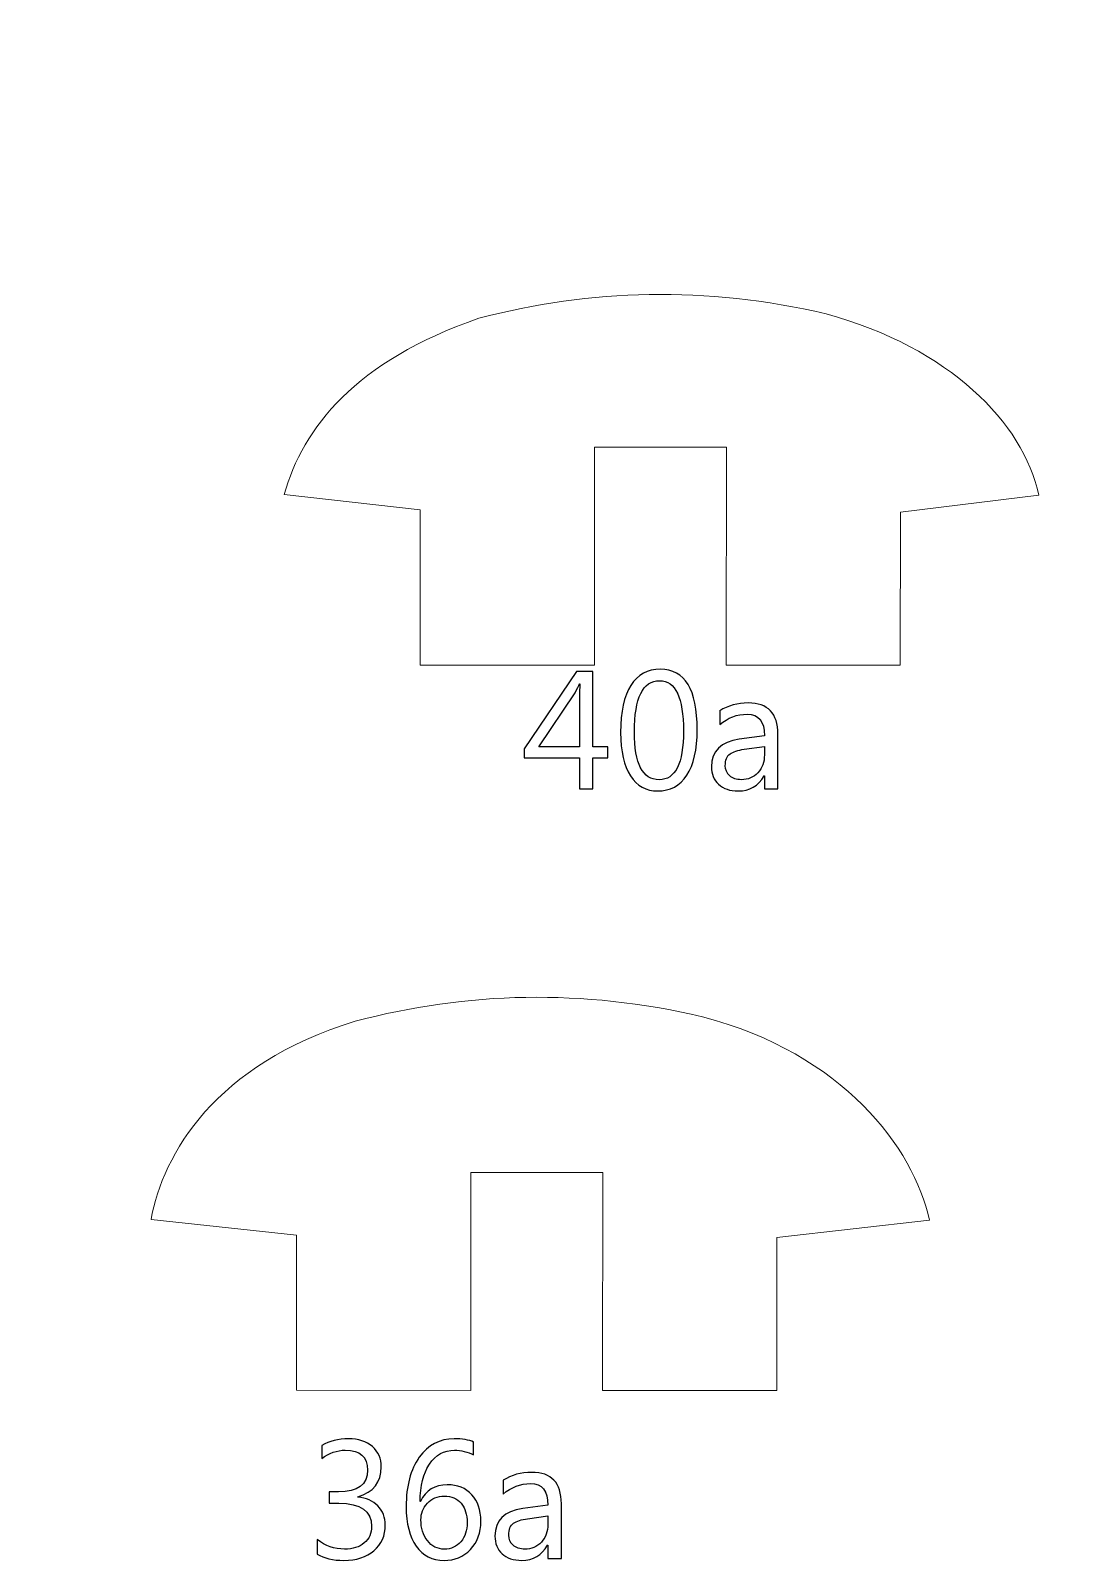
# Model space of a CAD drawing. Header units: centimetres. Extents: x -19.4 to 19.9, y -26.5 to 22.7.
# Drawn here: x -13.95 to -11.303, y -16.927 to -13.073 of the extents above; entities that cross this region are included whole.
import ezdxf

# ---------------------------------------------------------------- set-up
doc = ezdxf.new("R2010")
doc.units = ezdxf.units.CM
doc.header["$MEASUREMENT"] = 0
doc.layers.add('Camada 1', color=7, linetype='Continuous')

msp = doc.modelspace()

# ---------------------------------------------------------------- linework, layer by layer
at = {"layer": 'Camada 1', "color": 7, "lineweight": 9}
for points, knots in [([(-6.76683, -11.38278), (-6.74871, -11.4697), (-6.72295, -11.52728), (-6.67687, -11.64164), (-6.67687, -11.64164), (-6.57445, -11.94024), (-6.51593, -12.1125), (-6.83295, -12.22936), (-6.83295, -12.22936), (-6.99585, -12.2767), (-7.13297, -12.32834), (-7.24879, -12.38358), (-7.24879, -12.38358), (-7.82757, -12.62274), (-7.85527, -13.48484), (-7.63347, -14.06444), (-7.63347, -14.06444), (-7.47421, -14.32374), (-7.70117, -14.63668), (-7.91789, -14.5641), (-7.91789, -14.5641), (-7.91789, -14.5641), (-10.08633, -13.84716), (-10.08633, -13.84716), (-10.08633, -13.84716), (-10.02393, -13.61204), (-9.96019, -13.38448), (-9.87633, -13.1494), (-9.87633, -13.1494), (-9.87633, -13.1494), (-9.33239, -13.37182), (-9.33239, -13.37182), (-9.33239, -13.37182), (-9.33239, -13.37182), (-9.22481, -13.0654), (-9.22481, -13.0654), (-9.22481, -13.0654), (-9.22481, -13.0654), (-9.76633, -12.83164), (-9.76633, -12.83164), (-9.76633, -12.83164), (-9.64873, -12.57712), (-9.54787, -12.33492), (-9.41765, -12.09314), (-9.41765, -12.09314), (-9.41765, -12.09314), (-8.85809, -12.40204), (-8.85809, -12.40204), (-8.85809, -12.40204), (-8.85809, -12.40204), (-8.69055, -12.12446), (-8.69055, -12.12446), (-8.69055, -12.12446), (-8.69055, -12.12446), (-9.24659, -11.80396), (-9.24659, -11.80396), (-9.24659, -11.80396), (-9.11901, -11.58828), (-8.99819, -11.4043), (-8.86359, -11.20852), (-8.86359, -11.20852), (-8.86359, -11.20852), (-8.34777, -11.54894), (-8.34777, -11.54894), (-8.34777, -11.54894), (-8.34777, -11.54894), (-8.17145, -11.28124), (-8.17145, -11.28124), (-8.17145, -11.28124), (-8.17145, -11.28124), (-8.65591, -10.9527), (-8.65591, -10.9527), (-8.65591, -10.9527), (-8.51197, -10.75264), (-8.37829, -10.5387), (-8.24583, -10.334), (-8.24583, -10.334), (-8.24583, -10.334), (-7.71707, -10.65832), (-7.71707, -10.65832), (-7.71707, -10.65832), (-7.71707, -10.65832), (-7.57381, -10.37686), (-7.57381, -10.37686), (-7.57381, -10.37686), (-7.57381, -10.37686), (-8.09615, -10.03456), (-8.09615, -10.03456), (-8.09615, -10.03456), (-7.59241, -9.0435), (-8.27941, -8.2905), (-9.04069, -8.12904), (-9.04069, -8.12904), (-10.66691, -7.8021), (-12.06541, -7.94906), (-13.56203, -8.7614), (-13.56203, -8.7614), (-14.57819, -9.28674), (-15.58061, -9.91446), (-16.57491, -10.54602), (-16.57491, -10.54602), (-17.18455, -10.87594), (-17.60471, -11.19962), (-18.30145, -11.43736), (-18.30145, -11.43736), (-18.51791, -11.50392), (-18.64075, -11.5434), (-18.72211, -11.50068), (-18.72211, -11.50068), (-19.04599, -10.97724), (-19.24217, -10.20448), (-19.20103, -8.4666), (-19.20103, -8.4666), (-19.09115, -6.9704), (-18.98011, -6.23318), (-18.64917, -5.71282), (-18.64917, -5.71282), (-18.12843, -5.41954), (-16.42983, -5.4732), (-14.17279, -5.69644), (-14.17279, -5.69644), (-12.59713, -5.8132), (-10.94901, -6.11576), (-9.20945, -6.08744), (-9.20945, -6.08744), (-8.42445, -6.06216), (-7.82795, -5.0482), (-7.06097, -3.88938), (-7.06097, -3.88938), (-6.64491, -3.95778), (-6.30525, -3.89046), (-6.08249, -3.7006), (-6.08249, -3.7006), (-5.86699, -3.49026), (-5.74617, -3.24138), (-5.75059, -2.94712), (-5.75059, -2.94712), (-5.75149, -2.86314), (-5.69279, -2.8323), (-5.59957, -2.86608), (-5.59957, -2.86608), (-4.47221, -3.0973), (-3.40305, -3.22804), (-2.41895, -3.22062), (-2.41895, -3.22062), (-2.41895, -3.22062), (-1.77003, -3.23234), (-1.77003, -3.23234), (-1.77003, -3.23234), (-0.87447, -3.24906), (-0.32399, -3.41642), (-0.18121, -3.97342), (-0.18121, -3.97342), (-0.14813, -4.13554), (-0.15543, -5.22904), (-0.15387, -5.43948), (-0.15387, -5.43948), (-0.15387, -5.43948), (-0.15743, -7.64222), (-0.15743, -7.64222), (-0.15743, -7.64222), (-0.15743, -7.64222), (-2.20267, -7.645), (-2.20267, -7.645), (-2.20267, -7.645), (-2.20267, -7.645), (-2.19953, -7.97034), (-2.19953, -7.97034), (-2.19953, -7.97034), (-2.19953, -7.97034), (-0.15701, -7.97596), (-0.15701, -7.97596), (-0.15701, -7.97596), (-0.15701, -7.97596), (-0.16645, -10.71776), (-0.16645, -10.71776), (-0.16645, -10.71776), (-0.16645, -10.71776), (-0.75615, -10.77694), (-0.75615, -10.77694), (-0.75615, -10.77694), (-0.75615, -10.77694), (-1.04291, -9.16998), (-1.04291, -9.16998), (-1.04291, -9.16998), (-1.04291, -9.16998), (-2.87295, -9.44022), (-2.87295, -9.44022), (-2.87295, -9.44022), (-2.87295, -9.44022), (-2.57195, -10.98864), (-2.57195, -10.98864), (-2.57195, -10.98864), (-2.57195, -10.98864), (-3.53409, -11.08754), (-3.53409, -11.08754), (-3.53409, -11.08754), (-3.53855, -10.7036), (-3.58297, -10.33826), (-3.67875, -10.00016), (-3.67875, -10.00016), (-3.80783, -9.55308), (-3.96665, -9.2158), (-4.20319, -9.13908), (-4.20319, -9.13908), (-4.20319, -9.13908), (-6.13297, -9.13932), (-6.13297, -9.13932), (-6.13297, -9.13932), (-6.27051, -9.14652), (-6.33229, -9.3669), (-6.28679, -9.711), (-6.28679, -9.711), (-6.25047, -10.08376), (-5.99101, -10.392), (-5.85165, -10.7826), (-5.85165, -10.7826), (-5.75939, -11.04118), (-5.78273, -11.09112), (-5.98721, -11.08974), (-5.98721, -11.08974), (-5.98721, -11.08974), (-6.62533, -11.08666), (-6.62533, -11.08666), (-6.62533, -11.08666), (-6.71087, -11.11392), (-6.78947, -11.22472), (-6.76683, -11.38278)], [0, 0, 0, 0, 0.0172414, 0.0172414, 0.0172414, 0.0172414, 0.0344828, 0.0344828, 0.0344828, 0.0344828, 0.0517241, 0.0517241, 0.0517241, 0.0517241, 0.0689655, 0.0689655, 0.0689655, 0.0689655, 0.0862069, 0.0862069, 0.0862069, 0.0862069, 0.1034483, 0.1034483, 0.1034483, 0.1034483, 0.1206897, 0.1206897, 0.1206897, 0.1206897, 0.137931, 0.137931, 0.137931, 0.137931, 0.1551724, 0.1551724, 0.1551724, 0.1551724, 0.1724138, 0.1724138, 0.1724138, 0.1724138, 0.1896552, 0.1896552, 0.1896552, 0.1896552, 0.2068966, 0.2068966, 0.2068966, 0.2068966, 0.2241379, 0.2241379, 0.2241379, 0.2241379, 0.2413793, 0.2413793, 0.2413793, 0.2413793, 0.2586207, 0.2586207, 0.2586207, 0.2586207, 0.2758621, 0.2758621, 0.2758621, 0.2758621, 0.2931034, 0.2931034, 0.2931034, 0.2931035, 0.3103448, 0.3103448, 0.3103448, 0.3103448, 0.3275862, 0.3275862, 0.3275862, 0.3275862, 0.3448276, 0.3448276, 0.3448276, 0.3448276, 0.362069, 0.362069, 0.362069, 0.362069, 0.3793103, 0.3793103, 0.3793103, 0.3793104, 0.3965517, 0.3965517, 0.3965517, 0.3965517, 0.4137931, 0.4137931, 0.4137931, 0.4137931, 0.4310345, 0.4310345, 0.4310345, 0.4310345, 0.4482759, 0.4482759, 0.4482759, 0.4482759, 0.4655172, 0.4655172, 0.4655172, 0.4655173, 0.4827586, 0.4827586, 0.4827586, 0.4827586, 0.5, 0.5, 0.5, 0.5, 0.5172414, 0.5172414, 0.5172414, 0.5172414, 0.5344828, 0.5344828, 0.5344828, 0.5344828, 0.5517241, 0.5517241, 0.5517241, 0.5517241, 0.5689655, 0.5689655, 0.5689655, 0.5689655, 0.5862069, 0.5862069, 0.5862069, 0.5862069, 0.6034483, 0.6034483, 0.6034483, 0.6034483, 0.6206897, 0.6206897, 0.6206897, 0.6206897, 0.637931, 0.637931, 0.637931, 0.637931, 0.6551724, 0.6551724, 0.6551724, 0.6551724, 0.6724138, 0.6724138, 0.6724138, 0.6724138, 0.6896552, 0.6896552, 0.6896552, 0.6896552, 0.7068966, 0.7068966, 0.7068966, 0.7068966, 0.7241379, 0.7241379, 0.7241379, 0.7241379, 0.7413793, 0.7413793, 0.7413793, 0.7413793, 0.7586207, 0.7586207, 0.7586207, 0.7586207, 0.7758621, 0.7758621, 0.7758621, 0.7758621, 0.7931034, 0.7931034, 0.7931034, 0.7931035, 0.8103448, 0.8103448, 0.8103448, 0.8103448, 0.8275862, 0.8275862, 0.8275862, 0.8275862, 0.8448276, 0.8448276, 0.8448276, 0.8448276, 0.862069, 0.862069, 0.862069, 0.862069, 0.8793103, 0.8793103, 0.8793103, 0.8793104, 0.8965517, 0.8965517, 0.8965517, 0.8965517, 0.9137931, 0.9137931, 0.9137931, 0.9137931, 0.9310345, 0.9310345, 0.9310345, 0.9310345, 0.9482759, 0.9482759, 0.9482759, 0.9482759, 0.9655172, 0.9655172, 0.9655172, 0.9655173, 1, 1, 1, 1]), ([(-12.52815, -14.1226), (-12.52815, -14.1226), (-12.19573, -14.1226), (-12.19573, -14.1226), (-12.19573, -14.1226), (-12.19573, -14.1226), (-12.19595, -14.67202), (-12.19595, -14.67202), (-12.19595, -14.67202), (-12.19595, -14.67202), (-11.75723, -14.6719), (-11.75723, -14.6719), (-11.75723, -14.6719), (-11.75723, -14.6719), (-11.75693, -14.28649), (-11.75693, -14.28649), (-11.75693, -14.28649), (-11.75693, -14.28649), (-11.40775, -14.24297), (-11.40775, -14.24297), (-11.40775, -14.24297), (-11.44835, -14.0603), (-11.63204, -13.87248), (-11.94439, -13.78647), (-11.94439, -13.78647), (-12.24786, -13.71562), (-12.53718, -13.72339), (-12.8196, -13.79782), (-12.8196, -13.79782), (-13.13062, -13.90467), (-13.26322, -14.07414), (-13.31019, -14.24145), (-13.31019, -14.24145), (-13.31019, -14.24145), (-12.96769, -14.28059), (-12.96769, -14.28059), (-12.96769, -14.28059), (-12.96769, -14.28059), (-12.96763, -14.67124), (-12.96763, -14.67124), (-12.96763, -14.67124), (-12.96763, -14.67124), (-12.52811, -14.67198), (-12.52811, -14.67198), (-12.52811, -14.67198), (-12.52811, -14.67198), (-12.52815, -14.1226), (-12.52815, -14.1226)], [0, 0, 0, 0, 0.0769231, 0.0769231, 0.0769231, 0.0769231, 0.1538462, 0.1538462, 0.1538462, 0.1538462, 0.2307692, 0.2307692, 0.2307692, 0.2307692, 0.3076923, 0.3076923, 0.3076923, 0.3076923, 0.3846154, 0.3846154, 0.3846154, 0.3846154, 0.4615385, 0.4615385, 0.4615385, 0.4615385, 0.5384615, 0.5384615, 0.5384615, 0.5384615, 0.6153846, 0.6153846, 0.6153846, 0.6153846, 0.6923077, 0.6923077, 0.6923077, 0.6923077, 0.7692308, 0.7692308, 0.7692308, 0.7692308, 0.8461538, 0.8461538, 0.8461538, 0.8461539, 1, 1, 1, 1]), ([(-12.83983, -15.94948), (-12.83983, -15.94948), (-12.50739, -15.94948), (-12.50739, -15.94948), (-12.50739, -15.94948), (-12.50739, -15.94948), (-12.50761, -16.4989), (-12.50761, -16.4989), (-12.50761, -16.4989), (-12.50761, -16.4989), (-12.06889, -16.49878), (-12.06889, -16.49878), (-12.06889, -16.49878), (-12.06889, -16.49878), (-12.06859, -16.11337), (-12.06859, -16.11337), (-12.06859, -16.11337), (-12.06859, -16.11337), (-11.68379, -16.06985), (-11.68379, -16.06985), (-11.68379, -16.06985), (-11.72439, -15.88718), (-11.90056, -15.65087), (-12.25607, -15.55735), (-12.25607, -15.55735), (-12.55954, -15.48649), (-12.84886, -15.49427), (-13.13128, -15.5687), (-13.13128, -15.5687), (-13.48535, -15.67744), (-13.61569, -15.90289), (-13.6458, -16.06833), (-13.6458, -16.06833), (-13.6458, -16.06833), (-13.27937, -16.10747), (-13.27937, -16.10747), (-13.27937, -16.10747), (-13.27937, -16.10747), (-13.27931, -16.49812), (-13.27931, -16.49812), (-13.27931, -16.49812), (-13.27931, -16.49812), (-12.83979, -16.49886), (-12.83979, -16.49886), (-12.83979, -16.49886), (-12.83979, -16.49886), (-12.83983, -15.94948), (-12.83983, -15.94948)], [0, 0, 0, 0, 0.0769231, 0.0769231, 0.0769231, 0.0769231, 0.1538462, 0.1538462, 0.1538462, 0.1538462, 0.2307692, 0.2307692, 0.2307692, 0.2307692, 0.3076923, 0.3076923, 0.3076923, 0.3076923, 0.3846154, 0.3846154, 0.3846154, 0.3846154, 0.4615385, 0.4615385, 0.4615385, 0.4615385, 0.5384615, 0.5384615, 0.5384615, 0.5384615, 0.6153846, 0.6153846, 0.6153846, 0.6153846, 0.6923077, 0.6923077, 0.6923077, 0.6923077, 0.7692308, 0.7692308, 0.7692308, 0.7692308, 0.8461538, 0.8461538, 0.8461538, 0.8461539, 1, 1, 1, 1])]:
    msp.add_open_spline(points, degree=3, knots=knots, dxfattribs=at)
at = {"layer": 'Camada 1', "color": 7}
for points, knots in [([(-12.36875, -14.9886), (-12.3981, -14.9886), (-12.42104, -14.97597), (-12.43747, -14.95078), (-12.43747, -14.95078), (-12.45391, -14.92552), (-12.46217, -14.88904), (-12.46217, -14.84135), (-12.46217, -14.84135), (-12.46217, -14.78892), (-12.45356, -14.74934), (-12.43642, -14.72246), (-12.43642, -14.72246), (-12.41927, -14.69558), (-12.39451, -14.6821), (-12.36212, -14.6821), (-12.36212, -14.6821), (-12.3001, -14.6821), (-12.26913, -14.73276), (-12.26913, -14.83408), (-12.26913, -14.83408), (-12.26913, -14.88432), (-12.27788, -14.92256), (-12.29537, -14.94902), (-12.29537, -14.94902), (-12.31287, -14.97541), (-12.33735, -14.9886), (-12.36875, -14.9886)], [0, 0, 0, 0, 0.125, 0.125, 0.125, 0.125, 0.25, 0.25, 0.25, 0.25, 0.375, 0.375, 0.375, 0.375, 0.5, 0.5, 0.5, 0.5, 0.625, 0.625, 0.625, 0.625, 0.75, 0.75, 0.75, 0.75, 1, 1, 1, 1]), ([(-12.49434, -14.90478), (-12.49434, -14.90478), (-12.53244, -14.90478), (-12.53244, -14.90478), (-12.53244, -14.90478), (-12.53244, -14.90478), (-12.53244, -14.98352), (-12.53244, -14.98352), (-12.53244, -14.98352), (-12.53244, -14.98352), (-12.56589, -14.98352), (-12.56589, -14.98352), (-12.56589, -14.98352), (-12.56589, -14.98352), (-12.56589, -14.90478), (-12.56589, -14.90478), (-12.56589, -14.90478), (-12.56589, -14.90478), (-12.70517, -14.90478), (-12.70517, -14.90478), (-12.70517, -14.90478), (-12.70517, -14.90478), (-12.70517, -14.88262), (-12.70517, -14.88262), (-12.70517, -14.88262), (-12.70517, -14.88262), (-12.5733, -14.68718), (-12.5733, -14.68718), (-12.5733, -14.68718), (-12.5733, -14.68718), (-12.53244, -14.68718), (-12.53244, -14.68718), (-12.53244, -14.68718), (-12.53244, -14.68718), (-12.53244, -14.87726), (-12.53244, -14.87726), (-12.53244, -14.87726), (-12.53244, -14.87726), (-12.49434, -14.87726), (-12.49434, -14.87726), (-12.49434, -14.87726), (-12.49434, -14.87726), (-12.49434, -14.90478), (-12.49434, -14.90478)], [0, 0, 0, 0, 0.0833333, 0.0833333, 0.0833333, 0.0833333, 0.1666667, 0.1666667, 0.1666667, 0.1666667, 0.25, 0.25, 0.25, 0.25, 0.3333333, 0.3333333, 0.3333333, 0.3333333, 0.4166667, 0.4166667, 0.4166667, 0.4166667, 0.5, 0.5, 0.5, 0.5, 0.5833333, 0.5833333, 0.5833333, 0.5833333, 0.6666667, 0.6666667, 0.6666667, 0.6666667, 0.75, 0.75, 0.75, 0.75, 0.8333333, 0.8333333, 0.8333333, 0.8333333, 1, 1, 1, 1]), ([(-12.56589, -14.87726), (-12.56589, -14.87726), (-12.56589, -14.7492), (-12.56589, -14.7492), (-12.56589, -14.7492), (-12.56589, -14.7401), (-12.56561, -14.72987), (-12.56504, -14.71858), (-12.56504, -14.71858), (-12.56504, -14.71858), (-12.56589, -14.71858), (-12.56589, -14.71858), (-12.56589, -14.71858), (-12.56779, -14.72359), (-12.5716, -14.73114), (-12.57725, -14.7413), (-12.57725, -14.7413), (-12.57725, -14.7413), (-12.66841, -14.87726), (-12.66841, -14.87726), (-12.66841, -14.87726), (-12.66841, -14.87726), (-12.56589, -14.87726), (-12.56589, -14.87726)], [0, 0, 0, 0, 0.1428571, 0.1428571, 0.1428571, 0.1428572, 0.2857143, 0.2857143, 0.2857143, 0.2857143, 0.4285714, 0.4285714, 0.4285714, 0.4285714, 0.5714286, 0.5714286, 0.5714286, 0.5714286, 0.7142857, 0.7142857, 0.7142857, 0.7142857, 1, 1, 1, 1]), ([(-12.36403, -14.71089), (-12.40629, -14.71089), (-12.42746, -14.75386), (-12.42746, -14.8398), (-12.42746, -14.8398), (-12.42746, -14.92009), (-12.40671, -14.96024), (-12.36522, -14.96024), (-12.36522, -14.96024), (-12.3243, -14.96024), (-12.30384, -14.91938), (-12.30384, -14.83775), (-12.30384, -14.83775), (-12.30384, -14.75315), (-12.32388, -14.71089), (-12.36403, -14.71089)], [0, 0, 0, 0, 0.2, 0.2, 0.2, 0.2, 0.4, 0.4, 0.4, 0.4, 0.6, 0.6, 0.6, 0.6, 1, 1, 1, 1]), ([(-12.06592, -14.98352), (-12.06592, -14.98352), (-12.09979, -14.98352), (-12.09979, -14.98352), (-12.09979, -14.98352), (-12.09979, -14.98352), (-12.09979, -14.95043), (-12.09979, -14.95043), (-12.09979, -14.95043), (-12.09979, -14.95043), (-12.10064, -14.95043), (-12.10064, -14.95043), (-12.10064, -14.95043), (-12.11538, -14.9759), (-12.13704, -14.9886), (-12.16576, -14.9886), (-12.16576, -14.9886), (-12.18686, -14.9886), (-12.20337, -14.98303), (-12.21529, -14.97181), (-12.21529, -14.97181), (-12.22722, -14.96066), (-12.23314, -14.94584), (-12.23314, -14.92736), (-12.23314, -14.92736), (-12.23314, -14.88777), (-12.20986, -14.8647), (-12.16329, -14.85821), (-12.16329, -14.85821), (-12.16329, -14.85821), (-12.09979, -14.84932), (-12.09979, -14.84932), (-12.09979, -14.84932), (-12.09979, -14.8132), (-12.11433, -14.79513), (-12.14339, -14.79513), (-12.14339, -14.79513), (-12.16887, -14.79513), (-12.19187, -14.80388), (-12.2124, -14.82138), (-12.2124, -14.82138), (-12.2124, -14.82138), (-12.2124, -14.78667), (-12.2124, -14.78667), (-12.2124, -14.78667), (-12.19159, -14.7734), (-12.16767, -14.76677), (-12.1405, -14.76677), (-12.1405, -14.76677), (-12.09076, -14.76677), (-12.06592, -14.79309), (-12.06592, -14.84579), (-12.06592, -14.84579), (-12.06592, -14.84579), (-12.06592, -14.98352), (-12.06592, -14.98352)], [0, 0, 0, 0, 0.0666667, 0.0666667, 0.0666667, 0.0666667, 0.1333333, 0.1333333, 0.1333333, 0.1333333, 0.2, 0.2, 0.2, 0.2, 0.2666667, 0.2666667, 0.2666667, 0.2666667, 0.3333333, 0.3333333, 0.3333333, 0.3333333, 0.4, 0.4, 0.4, 0.4, 0.4666667, 0.4666667, 0.4666667, 0.4666667, 0.5333333, 0.5333333, 0.5333333, 0.5333333, 0.6, 0.6, 0.6, 0.6, 0.6666667, 0.6666667, 0.6666667, 0.6666667, 0.7333333, 0.7333333, 0.7333333, 0.7333333, 0.8, 0.8, 0.8, 0.8, 0.8666667, 0.8666667, 0.8666667, 0.8666667, 1, 1, 1, 1]), ([(-12.09979, -14.87641), (-12.09979, -14.87641), (-12.15087, -14.88347), (-12.15087, -14.88347), (-12.15087, -14.88347), (-12.16661, -14.88566), (-12.17846, -14.88961), (-12.18643, -14.89518), (-12.18643, -14.89518), (-12.19441, -14.90083), (-12.19843, -14.91071), (-12.19843, -14.92496), (-12.19843, -14.92496), (-12.19843, -14.93533), (-12.19476, -14.9438), (-12.18735, -14.95036), (-12.18735, -14.95036), (-12.18001, -14.95692), (-12.17014, -14.96024), (-12.15793, -14.96024), (-12.15793, -14.96024), (-12.14107, -14.96024), (-12.12717, -14.95431), (-12.11623, -14.94253), (-12.11623, -14.94253), (-12.10529, -14.93067), (-12.09979, -14.91572), (-12.09979, -14.89758), (-12.09979, -14.89758), (-12.09979, -14.89758), (-12.09979, -14.87641), (-12.09979, -14.87641)], [0, 0, 0, 0, 0.1111111, 0.1111111, 0.1111111, 0.1111111, 0.2222222, 0.2222222, 0.2222222, 0.2222222, 0.3333333, 0.3333333, 0.3333333, 0.3333333, 0.4444444, 0.4444444, 0.4444444, 0.4444445, 0.5555556, 0.5555556, 0.5555556, 0.5555556, 0.6666667, 0.6666667, 0.6666667, 0.6666667, 0.7777778, 0.7777778, 0.7777778, 0.7777778, 1, 1, 1, 1]), ([(-13.22682, -16.91097), (-13.22682, -16.91097), (-13.22682, -16.87457), (-13.22682, -16.87457), (-13.22682, -16.87457), (-13.20657, -16.89065), (-13.18364, -16.8987), (-13.15816, -16.8987), (-13.15816, -16.8987), (-13.13742, -16.8987), (-13.12091, -16.89355), (-13.10856, -16.88317), (-13.10856, -16.88317), (-13.09622, -16.8728), (-13.09008, -16.85883), (-13.09008, -16.84133), (-13.09008, -16.84133), (-13.09008, -16.80253), (-13.11759, -16.78312), (-13.17256, -16.78312), (-13.17256, -16.78312), (-13.17256, -16.78312), (-13.19718, -16.78312), (-13.19718, -16.78312), (-13.19718, -16.78312), (-13.19718, -16.78312), (-13.19718, -16.75434), (-13.19718, -16.75434), (-13.19718, -16.75434), (-13.19718, -16.75434), (-13.17376, -16.75434), (-13.17376, -16.75434), (-13.17376, -16.75434), (-13.12472, -16.75434), (-13.10024, -16.73613), (-13.10024, -16.6998), (-13.10024, -16.6998), (-13.10024, -16.66614), (-13.11894, -16.64935), (-13.15633, -16.64935), (-13.15633, -16.64935), (-13.17721, -16.64935), (-13.1969, -16.6564), (-13.21539, -16.67052), (-13.21539, -16.67052), (-13.21539, -16.67052), (-13.21539, -16.6375), (-13.21539, -16.6375), (-13.21539, -16.6375), (-13.19634, -16.62621), (-13.17383, -16.62056), (-13.14793, -16.62056), (-13.14793, -16.62056), (-13.12296, -16.62056), (-13.10299, -16.62719), (-13.08796, -16.64039), (-13.08796, -16.64039), (-13.073, -16.65365), (-13.06552, -16.67059), (-13.06552, -16.69126), (-13.06552, -16.69126), (-13.06552, -16.73028), (-13.08535, -16.7554), (-13.12507, -16.76654), (-13.12507, -16.76654), (-13.12507, -16.76654), (-13.12507, -16.76739), (-13.12507, -16.76739), (-13.12507, -16.76739), (-13.10377, -16.76944), (-13.08683, -16.77692), (-13.07427, -16.78983), (-13.07427, -16.78983), (-13.06164, -16.80274), (-13.05536, -16.81883), (-13.05536, -16.83809), (-13.05536, -16.83809), (-13.05536, -16.86476), (-13.06489, -16.88621), (-13.08401, -16.90258), (-13.08401, -16.90258), (-13.10313, -16.91888), (-13.12832, -16.92706), (-13.15958, -16.92706), (-13.15958, -16.92706), (-13.18773, -16.92706), (-13.21016, -16.9217), (-13.22682, -16.91097)], [0, 0, 0, 0, 0.0434783, 0.0434783, 0.0434783, 0.0434783, 0.0869565, 0.0869565, 0.0869565, 0.0869565, 0.1304348, 0.1304348, 0.1304348, 0.1304348, 0.173913, 0.173913, 0.173913, 0.1739131, 0.2173913, 0.2173913, 0.2173913, 0.2173913, 0.2608696, 0.2608696, 0.2608696, 0.2608696, 0.3043478, 0.3043478, 0.3043478, 0.3043478, 0.3478261, 0.3478261, 0.3478261, 0.3478261, 0.3913043, 0.3913043, 0.3913043, 0.3913044, 0.4347826, 0.4347826, 0.4347826, 0.4347826, 0.4782609, 0.4782609, 0.4782609, 0.4782609, 0.5217391, 0.5217391, 0.5217391, 0.5217391, 0.5652174, 0.5652174, 0.5652174, 0.5652174, 0.6086957, 0.6086957, 0.6086957, 0.6086957, 0.6521739, 0.6521739, 0.6521739, 0.6521739, 0.6956522, 0.6956522, 0.6956522, 0.6956522, 0.7391304, 0.7391304, 0.7391304, 0.7391304, 0.7826087, 0.7826087, 0.7826087, 0.7826087, 0.826087, 0.826087, 0.826087, 0.826087, 0.8695652, 0.8695652, 0.8695652, 0.8695652, 0.9130435, 0.9130435, 0.9130435, 0.9130435, 1, 1, 1, 1]), ([(-12.83269, -16.62903), (-12.83269, -16.62903), (-12.83269, -16.66113), (-12.83269, -16.66113), (-12.83269, -16.66113), (-12.848, -16.6533), (-12.86408, -16.64935), (-12.88102, -16.64935), (-12.88102, -16.64935), (-12.90727, -16.64935), (-12.92829, -16.66106), (-12.9441, -16.68449), (-12.9441, -16.68449), (-12.95983, -16.70791), (-12.96773, -16.73931), (-12.96773, -16.77861), (-12.96773, -16.77861), (-12.96773, -16.77861), (-12.96689, -16.77861), (-12.96689, -16.77861), (-12.96689, -16.77861), (-12.95313, -16.7506), (-12.93055, -16.73656), (-12.89915, -16.73656), (-12.89915, -16.73656), (-12.87326, -16.73656), (-12.85273, -16.74488), (-12.83741, -16.76146), (-12.83741, -16.76146), (-12.8221, -16.77811), (-12.81448, -16.80034), (-12.81448, -16.82821), (-12.81448, -16.82821), (-12.81448, -16.85728), (-12.82323, -16.88106), (-12.84073, -16.89947), (-12.84073, -16.89947), (-12.85823, -16.91789), (-12.88045, -16.92706), (-12.90741, -16.92706), (-12.90741, -16.92706), (-12.93718, -16.92706), (-12.96054, -16.91521), (-12.97747, -16.8915), (-12.97747, -16.8915), (-12.9944, -16.86779), (-13.00287, -16.83449), (-13.00287, -16.79159), (-13.00287, -16.79159), (-13.00287, -16.73959), (-12.99179, -16.6981), (-12.96964, -16.66713), (-12.96964, -16.66713), (-12.94748, -16.63608), (-12.9182, -16.62056), (-12.88186, -16.62056), (-12.88186, -16.62056), (-12.86119, -16.62056), (-12.84482, -16.62338), (-12.83269, -16.62903)], [0, 0, 0, 0, 0.0625, 0.0625, 0.0625, 0.0625, 0.125, 0.125, 0.125, 0.125, 0.1875, 0.1875, 0.1875, 0.1875, 0.25, 0.25, 0.25, 0.25, 0.3125, 0.3125, 0.3125, 0.3125, 0.375, 0.375, 0.375, 0.375, 0.4375, 0.4375, 0.4375, 0.4375, 0.5, 0.5, 0.5, 0.5, 0.5625, 0.5625, 0.5625, 0.5625, 0.625, 0.625, 0.625, 0.625, 0.6875, 0.6875, 0.6875, 0.6875, 0.75, 0.75, 0.75, 0.75, 0.8125, 0.8125, 0.8125, 0.8125, 0.875, 0.875, 0.875, 0.875, 1, 1, 1, 1]), ([(-12.6117, -16.92198), (-12.6117, -16.92198), (-12.64557, -16.92198), (-12.64557, -16.92198), (-12.64557, -16.92198), (-12.64557, -16.92198), (-12.64557, -16.88889), (-12.64557, -16.88889), (-12.64557, -16.88889), (-12.64557, -16.88889), (-12.64642, -16.88889), (-12.64642, -16.88889), (-12.64642, -16.88889), (-12.66116, -16.91436), (-12.68282, -16.92706), (-12.71154, -16.92706), (-12.71154, -16.92706), (-12.73264, -16.92706), (-12.74915, -16.92149), (-12.76107, -16.91027), (-12.76107, -16.91027), (-12.773, -16.89912), (-12.77892, -16.8843), (-12.77892, -16.86582), (-12.77892, -16.86582), (-12.77892, -16.82623), (-12.75564, -16.80316), (-12.70907, -16.79667), (-12.70907, -16.79667), (-12.70907, -16.79667), (-12.64557, -16.78778), (-12.64557, -16.78778), (-12.64557, -16.78778), (-12.64557, -16.75166), (-12.66011, -16.73359), (-12.68917, -16.73359), (-12.68917, -16.73359), (-12.71465, -16.73359), (-12.73765, -16.74234), (-12.75818, -16.75984), (-12.75818, -16.75984), (-12.75818, -16.75984), (-12.75818, -16.72513), (-12.75818, -16.72513), (-12.75818, -16.72513), (-12.73737, -16.71186), (-12.71345, -16.70523), (-12.68628, -16.70523), (-12.68628, -16.70523), (-12.63654, -16.70523), (-12.6117, -16.73155), (-12.6117, -16.78425), (-12.6117, -16.78425), (-12.6117, -16.78425), (-12.6117, -16.92198), (-12.6117, -16.92198)], [0, 0, 0, 0, 0.0666667, 0.0666667, 0.0666667, 0.0666667, 0.1333333, 0.1333333, 0.1333333, 0.1333333, 0.2, 0.2, 0.2, 0.2, 0.2666667, 0.2666667, 0.2666667, 0.2666667, 0.3333333, 0.3333333, 0.3333333, 0.3333333, 0.4, 0.4, 0.4, 0.4, 0.4666667, 0.4666667, 0.4666667, 0.4666667, 0.5333333, 0.5333333, 0.5333333, 0.5333333, 0.6, 0.6, 0.6, 0.6, 0.6666667, 0.6666667, 0.6666667, 0.6666667, 0.7333333, 0.7333333, 0.7333333, 0.7333333, 0.8, 0.8, 0.8, 0.8, 0.8666667, 0.8666667, 0.8666667, 0.8666667, 1, 1, 1, 1]), ([(-12.9067, -16.76534), (-12.9242, -16.76534), (-12.93838, -16.77127), (-12.94925, -16.78312), (-12.94925, -16.78312), (-12.96018, -16.79505), (-12.96562, -16.80902), (-12.96562, -16.82518), (-12.96562, -16.82518), (-12.96562, -16.8455), (-12.96018, -16.86278), (-12.94939, -16.87718), (-12.94939, -16.87718), (-12.93859, -16.8915), (-12.9242, -16.8987), (-12.90628, -16.8987), (-12.90628, -16.8987), (-12.8892, -16.8987), (-12.87537, -16.89242), (-12.86493, -16.87993), (-12.86493, -16.87993), (-12.85442, -16.86744), (-12.8492, -16.85164), (-12.8492, -16.83244), (-12.8492, -16.83244), (-12.8492, -16.81142), (-12.85421, -16.79505), (-12.8643, -16.78312), (-12.8643, -16.78312), (-12.87439, -16.77127), (-12.8885, -16.76534), (-12.9067, -16.76534)], [0, 0, 0, 0, 0.1111111, 0.1111111, 0.1111111, 0.1111111, 0.2222222, 0.2222222, 0.2222222, 0.2222222, 0.3333333, 0.3333333, 0.3333333, 0.3333333, 0.4444444, 0.4444444, 0.4444444, 0.4444445, 0.5555556, 0.5555556, 0.5555556, 0.5555556, 0.6666667, 0.6666667, 0.6666667, 0.6666667, 0.7777778, 0.7777778, 0.7777778, 0.7777778, 1, 1, 1, 1]), ([(-12.64557, -16.81487), (-12.64557, -16.81487), (-12.69665, -16.82193), (-12.69665, -16.82193), (-12.69665, -16.82193), (-12.71239, -16.82412), (-12.72424, -16.82807), (-12.73221, -16.83364), (-12.73221, -16.83364), (-12.74019, -16.83929), (-12.74421, -16.84917), (-12.74421, -16.86342), (-12.74421, -16.86342), (-12.74421, -16.87379), (-12.74054, -16.88226), (-12.73313, -16.88882), (-12.73313, -16.88882), (-12.72579, -16.89538), (-12.71592, -16.8987), (-12.70371, -16.8987), (-12.70371, -16.8987), (-12.68685, -16.8987), (-12.67295, -16.89277), (-12.66201, -16.88099), (-12.66201, -16.88099), (-12.65107, -16.86913), (-12.64557, -16.85418), (-12.64557, -16.83604), (-12.64557, -16.83604), (-12.64557, -16.83604), (-12.64557, -16.81487), (-12.64557, -16.81487)], [0, 0, 0, 0, 0.1111111, 0.1111111, 0.1111111, 0.1111111, 0.2222222, 0.2222222, 0.2222222, 0.2222222, 0.3333333, 0.3333333, 0.3333333, 0.3333333, 0.4444444, 0.4444444, 0.4444444, 0.4444445, 0.5555556, 0.5555556, 0.5555556, 0.5555556, 0.6666667, 0.6666667, 0.6666667, 0.6666667, 0.7777778, 0.7777778, 0.7777778, 0.7777778, 1, 1, 1, 1])]:
    msp.add_open_spline(points, degree=3, knots=knots, dxfattribs=at)
at = {"layer": 'Camada 1', "color": 250, "lineweight": 9}
for points, knots in [([(-12.36875, -14.9886), (-12.3981, -14.9886), (-12.42104, -14.97597), (-12.43747, -14.95078), (-12.43747, -14.95078), (-12.45391, -14.92552), (-12.46217, -14.88904), (-12.46217, -14.84135), (-12.46217, -14.84135), (-12.46217, -14.78892), (-12.45356, -14.74934), (-12.43642, -14.72246), (-12.43642, -14.72246), (-12.41927, -14.69558), (-12.39451, -14.6821), (-12.36212, -14.6821), (-12.36212, -14.6821), (-12.3001, -14.6821), (-12.26913, -14.73276), (-12.26913, -14.83408), (-12.26913, -14.83408), (-12.26913, -14.88432), (-12.27788, -14.92256), (-12.29537, -14.94902), (-12.29537, -14.94902), (-12.31287, -14.97541), (-12.33735, -14.9886), (-12.36875, -14.9886)], [0, 0, 0, 0, 0.125, 0.125, 0.125, 0.125, 0.25, 0.25, 0.25, 0.25, 0.375, 0.375, 0.375, 0.375, 0.5, 0.5, 0.5, 0.5, 0.625, 0.625, 0.625, 0.625, 0.75, 0.75, 0.75, 0.75, 1, 1, 1, 1]), ([(-12.49434, -14.90478), (-12.49434, -14.90478), (-12.53244, -14.90478), (-12.53244, -14.90478), (-12.53244, -14.90478), (-12.53244, -14.90478), (-12.53244, -14.98352), (-12.53244, -14.98352), (-12.53244, -14.98352), (-12.53244, -14.98352), (-12.56589, -14.98352), (-12.56589, -14.98352), (-12.56589, -14.98352), (-12.56589, -14.98352), (-12.56589, -14.90478), (-12.56589, -14.90478), (-12.56589, -14.90478), (-12.56589, -14.90478), (-12.70517, -14.90478), (-12.70517, -14.90478), (-12.70517, -14.90478), (-12.70517, -14.90478), (-12.70517, -14.88262), (-12.70517, -14.88262), (-12.70517, -14.88262), (-12.70517, -14.88262), (-12.5733, -14.68718), (-12.5733, -14.68718), (-12.5733, -14.68718), (-12.5733, -14.68718), (-12.53244, -14.68718), (-12.53244, -14.68718), (-12.53244, -14.68718), (-12.53244, -14.68718), (-12.53244, -14.87726), (-12.53244, -14.87726), (-12.53244, -14.87726), (-12.53244, -14.87726), (-12.49434, -14.87726), (-12.49434, -14.87726), (-12.49434, -14.87726), (-12.49434, -14.87726), (-12.49434, -14.90478), (-12.49434, -14.90478)], [0, 0, 0, 0, 0.0833333, 0.0833333, 0.0833333, 0.0833333, 0.1666667, 0.1666667, 0.1666667, 0.1666667, 0.25, 0.25, 0.25, 0.25, 0.3333333, 0.3333333, 0.3333333, 0.3333333, 0.4166667, 0.4166667, 0.4166667, 0.4166667, 0.5, 0.5, 0.5, 0.5, 0.5833333, 0.5833333, 0.5833333, 0.5833333, 0.6666667, 0.6666667, 0.6666667, 0.6666667, 0.75, 0.75, 0.75, 0.75, 0.8333333, 0.8333333, 0.8333333, 0.8333333, 1, 1, 1, 1]), ([(-12.56589, -14.87726), (-12.56589, -14.87726), (-12.56589, -14.7492), (-12.56589, -14.7492), (-12.56589, -14.7492), (-12.56589, -14.7401), (-12.56561, -14.72987), (-12.56504, -14.71858), (-12.56504, -14.71858), (-12.56504, -14.71858), (-12.56589, -14.71858), (-12.56589, -14.71858), (-12.56589, -14.71858), (-12.56779, -14.72359), (-12.5716, -14.73114), (-12.57725, -14.7413), (-12.57725, -14.7413), (-12.57725, -14.7413), (-12.66841, -14.87726), (-12.66841, -14.87726), (-12.66841, -14.87726), (-12.66841, -14.87726), (-12.56589, -14.87726), (-12.56589, -14.87726)], [0, 0, 0, 0, 0.1428571, 0.1428571, 0.1428571, 0.1428572, 0.2857143, 0.2857143, 0.2857143, 0.2857143, 0.4285714, 0.4285714, 0.4285714, 0.4285714, 0.5714286, 0.5714286, 0.5714286, 0.5714286, 0.7142857, 0.7142857, 0.7142857, 0.7142857, 1, 1, 1, 1]), ([(-12.36403, -14.71089), (-12.40629, -14.71089), (-12.42746, -14.75386), (-12.42746, -14.8398), (-12.42746, -14.8398), (-12.42746, -14.92009), (-12.40671, -14.96024), (-12.36522, -14.96024), (-12.36522, -14.96024), (-12.3243, -14.96024), (-12.30384, -14.91938), (-12.30384, -14.83775), (-12.30384, -14.83775), (-12.30384, -14.75315), (-12.32388, -14.71089), (-12.36403, -14.71089)], [0, 0, 0, 0, 0.2, 0.2, 0.2, 0.2, 0.4, 0.4, 0.4, 0.4, 0.6, 0.6, 0.6, 0.6, 1, 1, 1, 1]), ([(-12.06592, -14.98352), (-12.06592, -14.98352), (-12.09979, -14.98352), (-12.09979, -14.98352), (-12.09979, -14.98352), (-12.09979, -14.98352), (-12.09979, -14.95043), (-12.09979, -14.95043), (-12.09979, -14.95043), (-12.09979, -14.95043), (-12.10064, -14.95043), (-12.10064, -14.95043), (-12.10064, -14.95043), (-12.11538, -14.9759), (-12.13704, -14.9886), (-12.16576, -14.9886), (-12.16576, -14.9886), (-12.18686, -14.9886), (-12.20337, -14.98303), (-12.21529, -14.97181), (-12.21529, -14.97181), (-12.22722, -14.96066), (-12.23314, -14.94584), (-12.23314, -14.92736), (-12.23314, -14.92736), (-12.23314, -14.88777), (-12.20986, -14.8647), (-12.16329, -14.85821), (-12.16329, -14.85821), (-12.16329, -14.85821), (-12.09979, -14.84932), (-12.09979, -14.84932), (-12.09979, -14.84932), (-12.09979, -14.8132), (-12.11433, -14.79513), (-12.14339, -14.79513), (-12.14339, -14.79513), (-12.16887, -14.79513), (-12.19187, -14.80388), (-12.2124, -14.82138), (-12.2124, -14.82138), (-12.2124, -14.82138), (-12.2124, -14.78667), (-12.2124, -14.78667), (-12.2124, -14.78667), (-12.19159, -14.7734), (-12.16767, -14.76677), (-12.1405, -14.76677), (-12.1405, -14.76677), (-12.09076, -14.76677), (-12.06592, -14.79309), (-12.06592, -14.84579), (-12.06592, -14.84579), (-12.06592, -14.84579), (-12.06592, -14.98352), (-12.06592, -14.98352)], [0, 0, 0, 0, 0.0666667, 0.0666667, 0.0666667, 0.0666667, 0.1333333, 0.1333333, 0.1333333, 0.1333333, 0.2, 0.2, 0.2, 0.2, 0.2666667, 0.2666667, 0.2666667, 0.2666667, 0.3333333, 0.3333333, 0.3333333, 0.3333333, 0.4, 0.4, 0.4, 0.4, 0.4666667, 0.4666667, 0.4666667, 0.4666667, 0.5333333, 0.5333333, 0.5333333, 0.5333333, 0.6, 0.6, 0.6, 0.6, 0.6666667, 0.6666667, 0.6666667, 0.6666667, 0.7333333, 0.7333333, 0.7333333, 0.7333333, 0.8, 0.8, 0.8, 0.8, 0.8666667, 0.8666667, 0.8666667, 0.8666667, 1, 1, 1, 1]), ([(-12.09979, -14.87641), (-12.09979, -14.87641), (-12.15087, -14.88347), (-12.15087, -14.88347), (-12.15087, -14.88347), (-12.16661, -14.88566), (-12.17846, -14.88961), (-12.18643, -14.89518), (-12.18643, -14.89518), (-12.19441, -14.90083), (-12.19843, -14.91071), (-12.19843, -14.92496), (-12.19843, -14.92496), (-12.19843, -14.93533), (-12.19476, -14.9438), (-12.18735, -14.95036), (-12.18735, -14.95036), (-12.18001, -14.95692), (-12.17014, -14.96024), (-12.15793, -14.96024), (-12.15793, -14.96024), (-12.14107, -14.96024), (-12.12717, -14.95431), (-12.11623, -14.94253), (-12.11623, -14.94253), (-12.10529, -14.93067), (-12.09979, -14.91572), (-12.09979, -14.89758), (-12.09979, -14.89758), (-12.09979, -14.89758), (-12.09979, -14.87641), (-12.09979, -14.87641)], [0, 0, 0, 0, 0.1111111, 0.1111111, 0.1111111, 0.1111111, 0.2222222, 0.2222222, 0.2222222, 0.2222222, 0.3333333, 0.3333333, 0.3333333, 0.3333333, 0.4444444, 0.4444444, 0.4444444, 0.4444445, 0.5555556, 0.5555556, 0.5555556, 0.5555556, 0.6666667, 0.6666667, 0.6666667, 0.6666667, 0.7777778, 0.7777778, 0.7777778, 0.7777778, 1, 1, 1, 1]), ([(-13.22682, -16.91097), (-13.22682, -16.91097), (-13.22682, -16.87457), (-13.22682, -16.87457), (-13.22682, -16.87457), (-13.20657, -16.89065), (-13.18364, -16.8987), (-13.15816, -16.8987), (-13.15816, -16.8987), (-13.13742, -16.8987), (-13.12091, -16.89355), (-13.10856, -16.88317), (-13.10856, -16.88317), (-13.09622, -16.8728), (-13.09008, -16.85883), (-13.09008, -16.84133), (-13.09008, -16.84133), (-13.09008, -16.80253), (-13.11759, -16.78312), (-13.17256, -16.78312), (-13.17256, -16.78312), (-13.17256, -16.78312), (-13.19718, -16.78312), (-13.19718, -16.78312), (-13.19718, -16.78312), (-13.19718, -16.78312), (-13.19718, -16.75434), (-13.19718, -16.75434), (-13.19718, -16.75434), (-13.19718, -16.75434), (-13.17376, -16.75434), (-13.17376, -16.75434), (-13.17376, -16.75434), (-13.12472, -16.75434), (-13.10024, -16.73613), (-13.10024, -16.6998), (-13.10024, -16.6998), (-13.10024, -16.66614), (-13.11894, -16.64935), (-13.15633, -16.64935), (-13.15633, -16.64935), (-13.17721, -16.64935), (-13.1969, -16.6564), (-13.21539, -16.67052), (-13.21539, -16.67052), (-13.21539, -16.67052), (-13.21539, -16.6375), (-13.21539, -16.6375), (-13.21539, -16.6375), (-13.19634, -16.62621), (-13.17383, -16.62056), (-13.14793, -16.62056), (-13.14793, -16.62056), (-13.12296, -16.62056), (-13.10299, -16.62719), (-13.08796, -16.64039), (-13.08796, -16.64039), (-13.073, -16.65365), (-13.06552, -16.67059), (-13.06552, -16.69126), (-13.06552, -16.69126), (-13.06552, -16.73028), (-13.08535, -16.7554), (-13.12507, -16.76654), (-13.12507, -16.76654), (-13.12507, -16.76654), (-13.12507, -16.76739), (-13.12507, -16.76739), (-13.12507, -16.76739), (-13.10377, -16.76944), (-13.08683, -16.77692), (-13.07427, -16.78983), (-13.07427, -16.78983), (-13.06164, -16.80274), (-13.05536, -16.81883), (-13.05536, -16.83809), (-13.05536, -16.83809), (-13.05536, -16.86476), (-13.06489, -16.88621), (-13.08401, -16.90258), (-13.08401, -16.90258), (-13.10313, -16.91888), (-13.12832, -16.92706), (-13.15958, -16.92706), (-13.15958, -16.92706), (-13.18773, -16.92706), (-13.21016, -16.9217), (-13.22682, -16.91097)], [0, 0, 0, 0, 0.0434783, 0.0434783, 0.0434783, 0.0434783, 0.0869565, 0.0869565, 0.0869565, 0.0869565, 0.1304348, 0.1304348, 0.1304348, 0.1304348, 0.173913, 0.173913, 0.173913, 0.1739131, 0.2173913, 0.2173913, 0.2173913, 0.2173913, 0.2608696, 0.2608696, 0.2608696, 0.2608696, 0.3043478, 0.3043478, 0.3043478, 0.3043478, 0.3478261, 0.3478261, 0.3478261, 0.3478261, 0.3913043, 0.3913043, 0.3913043, 0.3913044, 0.4347826, 0.4347826, 0.4347826, 0.4347826, 0.4782609, 0.4782609, 0.4782609, 0.4782609, 0.5217391, 0.5217391, 0.5217391, 0.5217391, 0.5652174, 0.5652174, 0.5652174, 0.5652174, 0.6086957, 0.6086957, 0.6086957, 0.6086957, 0.6521739, 0.6521739, 0.6521739, 0.6521739, 0.6956522, 0.6956522, 0.6956522, 0.6956522, 0.7391304, 0.7391304, 0.7391304, 0.7391304, 0.7826087, 0.7826087, 0.7826087, 0.7826087, 0.826087, 0.826087, 0.826087, 0.826087, 0.8695652, 0.8695652, 0.8695652, 0.8695652, 0.9130435, 0.9130435, 0.9130435, 0.9130435, 1, 1, 1, 1]), ([(-12.83269, -16.62903), (-12.83269, -16.62903), (-12.83269, -16.66113), (-12.83269, -16.66113), (-12.83269, -16.66113), (-12.848, -16.6533), (-12.86408, -16.64935), (-12.88102, -16.64935), (-12.88102, -16.64935), (-12.90727, -16.64935), (-12.92829, -16.66106), (-12.9441, -16.68449), (-12.9441, -16.68449), (-12.95983, -16.70791), (-12.96773, -16.73931), (-12.96773, -16.77861), (-12.96773, -16.77861), (-12.96773, -16.77861), (-12.96689, -16.77861), (-12.96689, -16.77861), (-12.96689, -16.77861), (-12.95313, -16.7506), (-12.93055, -16.73656), (-12.89915, -16.73656), (-12.89915, -16.73656), (-12.87326, -16.73656), (-12.85273, -16.74488), (-12.83741, -16.76146), (-12.83741, -16.76146), (-12.8221, -16.77811), (-12.81448, -16.80034), (-12.81448, -16.82821), (-12.81448, -16.82821), (-12.81448, -16.85728), (-12.82323, -16.88106), (-12.84073, -16.89947), (-12.84073, -16.89947), (-12.85823, -16.91789), (-12.88045, -16.92706), (-12.90741, -16.92706), (-12.90741, -16.92706), (-12.93718, -16.92706), (-12.96054, -16.91521), (-12.97747, -16.8915), (-12.97747, -16.8915), (-12.9944, -16.86779), (-13.00287, -16.83449), (-13.00287, -16.79159), (-13.00287, -16.79159), (-13.00287, -16.73959), (-12.99179, -16.6981), (-12.96964, -16.66713), (-12.96964, -16.66713), (-12.94748, -16.63608), (-12.9182, -16.62056), (-12.88186, -16.62056), (-12.88186, -16.62056), (-12.86119, -16.62056), (-12.84482, -16.62338), (-12.83269, -16.62903)], [0, 0, 0, 0, 0.0625, 0.0625, 0.0625, 0.0625, 0.125, 0.125, 0.125, 0.125, 0.1875, 0.1875, 0.1875, 0.1875, 0.25, 0.25, 0.25, 0.25, 0.3125, 0.3125, 0.3125, 0.3125, 0.375, 0.375, 0.375, 0.375, 0.4375, 0.4375, 0.4375, 0.4375, 0.5, 0.5, 0.5, 0.5, 0.5625, 0.5625, 0.5625, 0.5625, 0.625, 0.625, 0.625, 0.625, 0.6875, 0.6875, 0.6875, 0.6875, 0.75, 0.75, 0.75, 0.75, 0.8125, 0.8125, 0.8125, 0.8125, 0.875, 0.875, 0.875, 0.875, 1, 1, 1, 1]), ([(-12.6117, -16.92198), (-12.6117, -16.92198), (-12.64557, -16.92198), (-12.64557, -16.92198), (-12.64557, -16.92198), (-12.64557, -16.92198), (-12.64557, -16.88889), (-12.64557, -16.88889), (-12.64557, -16.88889), (-12.64557, -16.88889), (-12.64642, -16.88889), (-12.64642, -16.88889), (-12.64642, -16.88889), (-12.66116, -16.91436), (-12.68282, -16.92706), (-12.71154, -16.92706), (-12.71154, -16.92706), (-12.73264, -16.92706), (-12.74915, -16.92149), (-12.76107, -16.91027), (-12.76107, -16.91027), (-12.773, -16.89912), (-12.77892, -16.8843), (-12.77892, -16.86582), (-12.77892, -16.86582), (-12.77892, -16.82623), (-12.75564, -16.80316), (-12.70907, -16.79667), (-12.70907, -16.79667), (-12.70907, -16.79667), (-12.64557, -16.78778), (-12.64557, -16.78778), (-12.64557, -16.78778), (-12.64557, -16.75166), (-12.66011, -16.73359), (-12.68917, -16.73359), (-12.68917, -16.73359), (-12.71465, -16.73359), (-12.73765, -16.74234), (-12.75818, -16.75984), (-12.75818, -16.75984), (-12.75818, -16.75984), (-12.75818, -16.72513), (-12.75818, -16.72513), (-12.75818, -16.72513), (-12.73737, -16.71186), (-12.71345, -16.70523), (-12.68628, -16.70523), (-12.68628, -16.70523), (-12.63654, -16.70523), (-12.6117, -16.73155), (-12.6117, -16.78425), (-12.6117, -16.78425), (-12.6117, -16.78425), (-12.6117, -16.92198), (-12.6117, -16.92198)], [0, 0, 0, 0, 0.0666667, 0.0666667, 0.0666667, 0.0666667, 0.1333333, 0.1333333, 0.1333333, 0.1333333, 0.2, 0.2, 0.2, 0.2, 0.2666667, 0.2666667, 0.2666667, 0.2666667, 0.3333333, 0.3333333, 0.3333333, 0.3333333, 0.4, 0.4, 0.4, 0.4, 0.4666667, 0.4666667, 0.4666667, 0.4666667, 0.5333333, 0.5333333, 0.5333333, 0.5333333, 0.6, 0.6, 0.6, 0.6, 0.6666667, 0.6666667, 0.6666667, 0.6666667, 0.7333333, 0.7333333, 0.7333333, 0.7333333, 0.8, 0.8, 0.8, 0.8, 0.8666667, 0.8666667, 0.8666667, 0.8666667, 1, 1, 1, 1]), ([(-12.9067, -16.76534), (-12.9242, -16.76534), (-12.93838, -16.77127), (-12.94925, -16.78312), (-12.94925, -16.78312), (-12.96018, -16.79505), (-12.96562, -16.80902), (-12.96562, -16.82518), (-12.96562, -16.82518), (-12.96562, -16.8455), (-12.96018, -16.86278), (-12.94939, -16.87718), (-12.94939, -16.87718), (-12.93859, -16.8915), (-12.9242, -16.8987), (-12.90628, -16.8987), (-12.90628, -16.8987), (-12.8892, -16.8987), (-12.87537, -16.89242), (-12.86493, -16.87993), (-12.86493, -16.87993), (-12.85442, -16.86744), (-12.8492, -16.85164), (-12.8492, -16.83244), (-12.8492, -16.83244), (-12.8492, -16.81142), (-12.85421, -16.79505), (-12.8643, -16.78312), (-12.8643, -16.78312), (-12.87439, -16.77127), (-12.8885, -16.76534), (-12.9067, -16.76534)], [0, 0, 0, 0, 0.1111111, 0.1111111, 0.1111111, 0.1111111, 0.2222222, 0.2222222, 0.2222222, 0.2222222, 0.3333333, 0.3333333, 0.3333333, 0.3333333, 0.4444444, 0.4444444, 0.4444444, 0.4444445, 0.5555556, 0.5555556, 0.5555556, 0.5555556, 0.6666667, 0.6666667, 0.6666667, 0.6666667, 0.7777778, 0.7777778, 0.7777778, 0.7777778, 1, 1, 1, 1]), ([(-12.64557, -16.81487), (-12.64557, -16.81487), (-12.69665, -16.82193), (-12.69665, -16.82193), (-12.69665, -16.82193), (-12.71239, -16.82412), (-12.72424, -16.82807), (-12.73221, -16.83364), (-12.73221, -16.83364), (-12.74019, -16.83929), (-12.74421, -16.84917), (-12.74421, -16.86342), (-12.74421, -16.86342), (-12.74421, -16.87379), (-12.74054, -16.88226), (-12.73313, -16.88882), (-12.73313, -16.88882), (-12.72579, -16.89538), (-12.71592, -16.8987), (-12.70371, -16.8987), (-12.70371, -16.8987), (-12.68685, -16.8987), (-12.67295, -16.89277), (-12.66201, -16.88099), (-12.66201, -16.88099), (-12.65107, -16.86913), (-12.64557, -16.85418), (-12.64557, -16.83604), (-12.64557, -16.83604), (-12.64557, -16.83604), (-12.64557, -16.81487), (-12.64557, -16.81487)], [0, 0, 0, 0, 0.1111111, 0.1111111, 0.1111111, 0.1111111, 0.2222222, 0.2222222, 0.2222222, 0.2222222, 0.3333333, 0.3333333, 0.3333333, 0.3333333, 0.4444444, 0.4444444, 0.4444444, 0.4444445, 0.5555556, 0.5555556, 0.5555556, 0.5555556, 0.6666667, 0.6666667, 0.6666667, 0.6666667, 0.7777778, 0.7777778, 0.7777778, 0.7777778, 1, 1, 1, 1])]:
    msp.add_open_spline(points, degree=3, knots=knots, dxfattribs=at)

doc.saveas('drawing.dxf')
